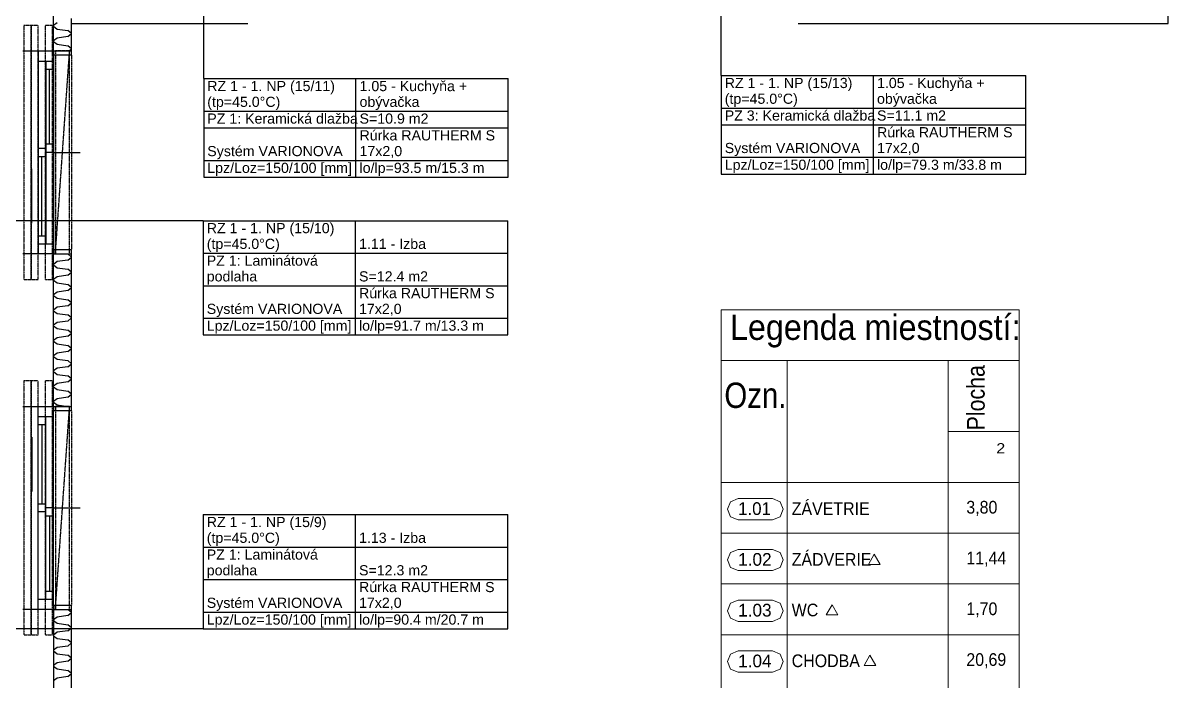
# Model space of a CAD drawing. Header units: millimetres. Extents: x 90740 to 167944, y -39332 to 25855.
# Drawn here: x 106718 to 117998, y 3347 to 9828 of the extents above; entities that cross this region are included whole.
import ezdxf

# ---------------------------------------------------------------- set-up
doc = ezdxf.new("R2010")
doc.units = ezdxf.units.MM
doc.linetypes.add('Carkovana 0.5x', pattern=[0.14, 0.1, -0.04])
doc.linetypes.add('TECKOVANA', pattern=[0.06, 0, -0.06])
doc.layers.add('TABU_KY', color=7, linetype='Continuous')
doc.layers.add('XR$2$_65384', color=7, linetype='Continuous')
for name, color, linetype, lineweight in [('XR$1$STANDARD', 252, 'Continuous', 25), ('XR$2$STANDARD', 7, 'Continuous', 25), ('XR$2$Text 1_50', 7, 'Continuous', 25)]:
    doc.layers.add(name, color=color, linetype=linetype, lineweight=lineweight)
doc.styles.add('ARIAL', font='arial.ttf')
doc.styles.add('ISOCP3', font='arial.ttf')

# ---------------------------------------------------------------- blocks, each defined once
blk = doc.blocks.new('A$C90b3fe5d')
at = {"layer": 'XR$1$STANDARD', "linetype": 'Continuous', "lineweight": -2}
for points in [[(7886.228308393795, 13213.46954711719), (7886.318308397371, 13213.37954711361), (7886.228308393795, 13213.28954711005), (7886.138308390218, 13213.37954711361)], [(7886.228308393795, 13063.46954711719), (7886.318308397371, 13063.37954711363), (7886.228308393795, 13063.28954711005), (7886.138308390218, 13063.37954711363)], [(7886.318308397387, 11013.37963351337), (7886.228308393795, 11013.28963350978), (7886.138308390218, 11013.37963351337)], [(7886.228308393795, 10863.46963351693), (7886.318308397371, 10863.37963351336), (7886.228308393795, 10863.28963350978), (7886.138308390218, 10863.37963351336)], [(7886.228308393795, 10713.46963351693), (7886.318308397371, 10713.37963351336), (7886.228308393795, 10713.28963350978), (7886.138308390218, 10713.37963351336)], [(7886.228308393795, 10563.46963351693), (7886.318308397371, 10563.37963351336), (7886.228308393795, 10563.28963350978), (7886.138308390218, 10563.37963351336)], [(7886.228308393795, 10413.46963351693), (7886.318308397371, 10413.37963351336), (7886.228308393795, 10413.28963350979), (7886.138308390218, 10413.37963351336)], [(7886.228308393795, 10263.46963351693), (7886.318308397371, 10263.37963351337), (7886.228308393795, 10263.28963350978), (7886.138308390218, 10263.37963351337)], [(7886.228308393795, 10113.46963351693), (7886.318308397371, 10113.37963351336), (7886.228308393795, 10113.28963350978), (7886.138308390218, 10113.37963351336)], [(7886.228308393795, 9963.46963351694), (7886.318308397371, 9963.379633513365), (7886.228308393795, 9963.289633509788), (7886.138308390218, 9963.379633513365)], [(7886.228308393795, 9813.46963351694), (7886.318308397371, 9813.379633513365), (7886.228308393795, 9813.289633509788), (7886.138308390218, 9813.379633513365)], [(7886.228308393795, 9663.46963351694), (7886.318308397371, 9663.379633513365), (7886.228308393795, 9663.289633509803), (7886.138308390218, 9663.379633513365)], [(7886.318574739185, 7513.380459410761), (7886.228574735607, 7513.290459407184), (7886.138574732033, 7513.380459410761)], [(7886.228574735607, 7363.470459414336), (7886.318574739185, 7363.380459410761), (7886.228574735607, 7363.290459407184), (7886.138574732033, 7363.380459410761)], [(7886.228574735607, 7213.470459414338), (7886.318574739185, 7213.380459410761), (7886.228574735607, 7213.290459407184), (7886.138574732033, 7213.380459410761)], [(7886.228574735607, 7063.470459414338), (7886.318574739185, 7063.380459410777), (7886.228574735607, 7063.290459407184), (7886.138574732033, 7063.380459410777)], [(7886.228574735607, 6913.47045941435), (7886.318574739185, 6913.380459410761), (7886.228574735607, 6913.290459407184), (7886.138574732033, 6913.380459410761)]]:
    blk.add_hatch(color=256, dxfattribs=at).paths.add_polyline_path(points, flags=16)
for p, q in [((18722.22832166008, 13283.37954711365), (18722.22832166008, 13853.37954711358)), ((7742.228308393678, 13013.3796335134), (7742.228308393678, 13513.37954711365)), ((7922.228574735636, 12973.37963351332), (7922.228574735636, 13333.37954711365)), ((7778.228305230834, 13288.52954673215), (7742.246505172589, 13261.53107645592)), ((7742.246505172589, 13255.22801709742), (7778.228297467736, 13228.22954749508)), ((7778.228308393795, 13228.22954711362), (7886.228308393795, 13213.37954711361)), ((7922.228308393811, 13183.37954842496), (7886.228305246594, 13213.37954711361)), ((7922.228574735636, 13283.37954711365), (9657.228841077307, 13283.37954711365)), ((15077.22910741926, 13283.37954711365), (18722.22832166008, 13283.37954711365)), ((7778.228305230834, 13138.52954673215), (7742.246505172589, 13111.53107645591)), ((7742.246505172589, 13105.22801709742), (7778.228297467736, 13078.22954749509)), ((7886.228308393795, 13153.37954711361), (7778.228308393795, 13138.52954711363)), ((7886.228308393795, 13153.37954711361), (7922.228308393811, 13183.37954842496)), ((7442.228308393676, 13013.3796335134), (7742.228308393678, 13013.3796335134)), ((7592.228308393678, 13013.3796335134), (7592.228308393678, 11013.38045941077)), ((7742.228308393678, 13013.3796335134), (7742.228308393678, 12973.37963351332)), ((7742.228308393678, 13013.3796335134), (7922.228574735636, 13013.3796335134)), ((7742.228308393678, 12973.37963351332), (7742.228308393678, 11053.38045941083)), ((7742.228308393678, 12973.37963351332), (7922.228574735636, 12973.37963351332)), ((7778.228308393795, 13078.22954711362), (7886.228308393795, 13063.37954711363)), ((7922.228308393811, 13033.37954842496), (7886.228305246594, 13063.37954711363)), ((7898.228411548915, 13013.37963351336), (7922.228308393811, 13033.37954842496)), ((7592.228308393678, 12913.3796335134), (7742.228308393678, 12913.3796335134)), ((7667.228308393969, 12913.3796335134), (7667.228308393969, 11113.38045941077)), ((7667.228308393969, 12833.37963351332), (7742.228308393678, 12833.37963351332)), ((7704.728308393678, 12093.38004646212), (7704.728308393678, 12833.37963351332)), ((7742.228308393678, 12093.38004646212), (7667.228308393969, 12093.38004646212)), ((7667.228308393969, 12053.38004646205), (7592.228308393678, 12053.38004646205)), ((7592.228308393678, 11973.38004646212), (7667.228308393969, 11973.38004646212)), ((7629.728308393678, 11193.38045941083), (7629.728308393678, 11973.38004646212)), ((7742.228308393678, 12013.38004646212), (7667.228308393969, 12013.38004646212)), ((7742.228308393678, 12013.38004646212), (8006.76103974838, 12013.38004646212)), ((7530.489773849258, 11317.11458498102), (7530.489773849258, 11850.48346471295)), ((7592.228308393678, 11193.38045941083), (7667.228308393969, 11193.38045941083)), ((7592.228308393678, 11113.38045941077), (7742.228308393678, 11113.38045941077)), ((7742.228574735636, 11013.3796335134), (7442.228308393676, 11013.3796335134)), ((7742.228308393678, 11013.3796335134), (7922.228574735636, 11013.3796335134)), ((7742.228308393678, 9513.379633513396), (7742.228308393678, 11013.3796335134)), ((7742.228574735636, 11053.3796335134), (7742.228574735636, 11013.3796335134)), ((7922.228574735636, 11053.3796335134), (7742.228574735636, 11053.3796335134)), ((7886.228308393795, 10953.37963351336), (7778.228308393795, 10938.52963351336)), ((7922.228308393811, 10983.3796348247), (7886.228305246563, 11013.37963351337)), ((7886.228308393795, 10953.37963351336), (7922.228308393811, 10983.3796348247)), ((7922.228574735636, 9473.379633513321), (7922.228574735636, 11053.3796335134)), ((7778.228305230834, 10938.5296331319), (7742.246505172589, 10911.53116285567)), ((7742.246505172589, 10905.22810349716), (7778.228297467736, 10878.22963389483)), ((7778.228308393795, 10878.22963351337), (7886.228308393795, 10863.37963351334)), ((7922.228308393811, 10833.3796348247), (7886.228305246594, 10863.37963351334)), ((7886.228308393795, 10803.37963351334), (7922.228308393811, 10833.3796348247)), ((7778.228305230834, 10788.5296331319), (7742.246505172589, 10761.53116285566)), ((7742.246505172589, 10755.22810349716), (7778.228297467736, 10728.22963389483)), ((7886.228308393795, 10803.37963351334), (7778.228308393795, 10788.52963351335)), ((7778.228308393795, 10728.22963351337), (7886.228308393795, 10713.37963351336)), ((7778.228305230834, 10638.52963313187), (7742.246505172589, 10611.53116285566)), ((7742.246505172589, 10605.22810349717), (7778.228297467736, 10578.22963389483)), ((7886.228308393795, 10653.37963351337), (7778.228308393795, 10638.52963351334)), ((7922.228308393811, 10683.3796348247), (7886.228305246594, 10713.37963351336)), ((7886.228308393795, 10653.37963351337), (7922.228308393811, 10683.3796348247)), ((7778.228308393795, 10578.22963351338), (7886.228308393795, 10563.37963351336)), ((7886.228308393795, 10503.37963351336), (7778.228308393795, 10488.52963351335)), ((7922.228308393811, 10533.3796348247), (7886.228305246594, 10563.37963351336)), ((7886.228308393795, 10503.37963351336), (7922.228308393811, 10533.3796348247)), ((7778.228305230834, 10488.5296331319), (7742.246505172589, 10461.53116285566)), ((7742.246505172589, 10455.22810349716), (7778.228297467736, 10428.22963389483)), ((7778.228308393795, 10428.22963351337), (7886.228308393795, 10413.37963351336)), ((7922.228308393811, 10383.3796348247), (7886.228305246594, 10413.37963351336)), ((7886.228308393795, 10353.37963351337), (7922.228308393811, 10383.3796348247)), ((7778.228305230834, 10338.5296331319), (7742.246505172589, 10311.53116285566)), ((7742.246505172589, 10305.22810349716), (7778.228297467736, 10278.22963389481)), ((7886.228308393795, 10353.37963351337), (7778.228308393795, 10338.52963351335)), ((7778.228308393795, 10278.22963351335), (7886.228308393795, 10263.37963351337)), ((7778.228305230834, 10188.5296331319), (7742.246505172589, 10161.53116285567)), ((7742.246505172589, 10155.22810349716), (7778.228297467736, 10128.22963389483)), ((7886.228308393795, 10203.37963351336), (7778.228308393795, 10188.52963351334)), ((7922.228308393811, 10233.3796348247), (7886.228305246594, 10263.37963351337)), ((7886.228308393795, 10203.37963351336), (7922.228308393811, 10233.3796348247)), ((7778.228308393795, 10128.22963351337), (7886.228308393795, 10113.37963351334)), ((7886.228308393795, 10053.37963351336), (7778.228308393795, 10038.52963351335)), ((7922.228308393811, 10083.3796348247), (7886.228305246594, 10113.37963351334)), ((7886.228308393795, 10053.37963351336), (7922.228308393811, 10083.3796348247)), ((7778.228305230834, 10038.5296331319), (7742.246505172589, 10011.53116285566)), ((7742.246505172589, 10005.22810349716), (7778.228297467736, 9978.22963389483)), ((7778.228308393795, 9978.22963351337), (7886.228308393795, 9963.379633513365)), ((7922.228308393811, 9933.379634824709), (7886.228305246594, 9963.379633513365)), ((7886.228308393795, 9903.379633513381), (7922.228308393811, 9933.379634824709)), ((7778.228305230834, 9888.529633131895), (7742.246505172589, 9861.531162855665)), ((7742.246505172589, 9855.228103497178), (7778.228297467736, 9828.229633894847)), ((7886.228308393795, 9903.379633513381), (7778.228308393795, 9888.529633513355)), ((7778.228308393795, 9828.229633513383), (7886.228308393795, 9813.379633513365)), ((7778.228305230834, 9738.529633131895), (7742.246505172589, 9711.531162855665)), ((7742.246505172589, 9705.228103497164), (7778.228297467736, 9678.22963389483)), ((7886.228308393795, 9753.379633513361), (7778.228308393795, 9738.529633513359)), ((7922.228308393811, 9783.379634824709), (7886.228305246594, 9813.379633513365)), ((7886.228308393795, 9753.379633513361), (7922.228308393811, 9783.379634824709)), ((7778.228305230834, 9588.529633131908), (7742.246505172589, 9561.531162855665)), ((7778.228308393795, 9678.229633513369), (7886.228308393795, 9663.379633513381)), ((7886.228308393795, 9603.379633513348), (7778.228308393795, 9588.529633513359)), ((7922.228308393811, 9633.379634824709), (7886.228305246594, 9663.379633513381)), ((7886.228308393795, 9603.379633513348), (7922.228308393811, 9633.379634824709)), ((7442.228308393676, 9513.379633513396), (7742.228308393678, 9513.379633513396)), ((7592.228308393678, 7513.380459410764), (7592.228308393678, 9513.379633513396)), ((7742.228308393678, 9513.379633513396), (7742.228308393678, 9473.379633513321)), ((7742.228308393678, 9513.379633513396), (7922.228574735636, 9513.379633513396)), ((7742.246505172589, 9555.228103497164), (7778.228297467736, 9528.22963389483)), ((7778.228308393795, 9528.229633513369), (7886.228308393853, 9513.379633513377)), ((7592.228308393678, 9413.379633513396), (7742.228308393678, 9413.379633513396)), ((7667.228308393969, 7613.380459410764), (7667.228308393969, 9413.379633513396)), ((7742.228308393678, 9473.379633513321), (7922.228574735636, 9473.379633513321)), ((7742.228308393678, 7553.380459410838), (7742.228308393678, 9473.379633513468)), ((7592.228308393678, 9333.379633513468), (7667.228308393969, 9333.379633513468)), ((7629.728308393678, 9333.379633513468), (7629.728308393678, 8553.380046462044)), ((7530.489773849258, 9209.645507943134), (7530.489773849258, 8676.276628211199)), ((7592.228308393678, 8553.380046462044), (7667.228308393969, 8553.380046462044)), ((7667.228308393969, 8473.380046462116), (7592.228308393678, 8473.380046462116)), ((7742.228308393678, 8513.380046462116), (7667.228308393969, 8513.380046462116)), ((7742.228308393678, 8513.380026732631), (8006.76103974838, 8513.380026732631)), ((7742.228308393678, 8433.380046462045), (7667.228308393969, 8433.380046462045)), ((7704.728308393678, 8433.380046462045), (7704.728308393678, 7693.380459410838)), ((7667.228308393969, 7693.380459410838), (7742.228308393678, 7693.380459410838)), ((7592.228308393678, 7613.380459410764), (7742.228308393678, 7613.380459410764)), ((7742.228574735636, 7513.380459410764), (7442.228308393676, 7513.380459410764)), ((7742.228574735636, 7553.380459410838), (7742.228574735636, 7513.380459410764)), ((7922.228574735636, 7553.380459410838), (7742.228574735636, 7553.380459410838)), ((7742.228574735636, 7513.380459410764), (7742.228574735636, 6013.379613783981)), ((7742.228574735636, 7513.380459410764), (7922.228574735636, 7513.380459410764)), ((7886.228574735636, 7453.38045941076), (7778.228574735605, 7438.530459410755)), ((7922.228574735605, 7483.380460722105), (7886.228571588421, 7513.380459410761)), ((7886.228574735636, 7453.38045941076), (7922.228574735605, 7483.380460722105)), ((7922.228574735636, 5973.379613783982), (7922.228574735636, 7553.380459410838)), ((7778.228571572647, 7438.530459029305), (7742.246771514387, 7411.531988753046)), ((7742.246771514387, 7405.228929394547), (7778.228563809565, 7378.230459792245)), ((7778.228574735605, 7378.230459410766), (7886.228574735636, 7363.380459410761)), ((7922.228574735605, 7333.380460722121), (7886.228571588408, 7363.380459410761)), ((7886.228574735636, 7303.38045941076), (7922.228574735605, 7333.380460722121)), ((7778.228571572647, 7288.530459029292), (7742.246771514387, 7261.53198875306)), ((7742.246771514387, 7255.228929394561), (7778.228563809565, 7228.23045979223)), ((7886.228574735636, 7303.38045941076), (7778.228574735605, 7288.530459410755)), ((7778.228574735605, 7228.230459410765), (7886.228574735636, 7213.380459410761)), ((7778.228571572647, 7138.530459029291), (7742.246771514387, 7111.53198875306)), ((7886.228574735636, 7153.38045941076), (7778.228574735605, 7138.530459410769)), ((7922.228574735605, 7183.380460722105), (7886.228571588408, 7213.380459410761)), ((7886.228574735636, 7153.38045941076), (7922.228574735605, 7183.380460722105)), ((7742.246771514387, 7105.228929394562), (7778.228563809565, 7078.23045979223)), ((7778.228574735605, 7078.230459410766), (7886.228574735636, 7063.380459410777)), ((7886.228574735636, 7003.38045941076), (7778.228574735605, 6988.530459410755)), ((7922.228574735605, 7033.380460722105), (7886.228571588408, 7063.380459410777)), ((7886.228574735636, 7003.38045941076), (7922.228574735605, 7033.380460722105)), ((7778.228571572647, 6988.530459029291), (7742.246771514387, 6961.531988753076)), ((7742.246771514387, 6955.228929394577), (7778.228563809565, 6928.23045979223)), ((7778.228574735605, 6928.230459410782), (7886.228574735636, 6913.380459410761)), ((7922.228574735605, 6883.380460722093), (7886.228571588408, 6913.380459410761)), ((7886.228574735636, 6853.380459410761), (7922.228574735605, 6883.380460722093)), ((7778.228571572647, 6838.530459029291), (7742.246771514387, 6811.53198875306)), ((7886.228574735636, 6853.380459410761), (7778.228574735605, 6838.530459410753))]:
    blk.add_line(p, q, dxfattribs=at)
at = {"layer": 'XR$1$STANDARD', "linetype": 'TECKOVANA', "lineweight": -2}
for p, q in [((7452.228308393678, 13263.3796335134), (7452.228308393678, 10763.3796335134)), ((7522.228308393969, 13263.3796335134), (7452.228308393678, 13263.3796335134)), ((7452.228308393678, 13263.3796335134), (7452.228308393678, 13263.3796335134)), ((7522.228308393969, 10763.3796335134), (7522.228308393969, 13263.3796335134)), ((7522.228308393969, 13263.3796335134), (7522.228308393969, 10763.3796335134)), ((7592.228308393678, 13263.3796335134), (7522.228308393969, 13263.3796335134)), ((7522.228308393969, 13263.3796335134), (7522.228308393969, 13263.3796335134)), ((7592.228308393678, 10763.3796335134), (7592.228308393678, 13263.3796335134)), ((7662.228308393678, 13263.3796335134), (7662.228308393678, 10763.3796335134)), ((7732.228308393678, 13263.3796335134), (7662.228308393678, 13263.3796335134)), ((7662.228308393678, 13263.3796335134), (7662.228308393678, 13263.3796335134)), ((7732.228308393678, 10763.3796335134), (7732.228308393678, 13263.3796335134)), ((7922.228574735636, 12973.37963351332), (7922.228574735636, 11053.38045941083)), ((7452.228308393678, 10763.3796335134), (7522.228308393969, 10763.3796335134)), ((7522.228308393969, 10763.3796335134), (7592.228308393678, 10763.3796335134)), ((7662.228308393678, 10763.3796335134), (7732.228308393678, 10763.3796335134)), ((7452.228574735638, 9763.380459410764), (7452.228574735638, 7263.380459410764)), ((7522.228574735638, 9763.380459410764), (7452.228574735638, 9763.380459410764)), ((7452.228574735638, 9763.380459410764), (7452.228574735638, 9763.380459410764)), ((7522.228574735638, 7263.380459410764), (7522.228574735638, 9763.380459410764)), ((7522.228574735638, 9763.380459410764), (7522.228574735638, 7263.380459410764)), ((7592.228574735345, 9763.380459410764), (7522.228574735638, 9763.380459410764)), ((7522.228574735638, 9763.380459410764), (7522.228574735638, 9763.380459410764)), ((7592.228574735345, 7263.380459410764), (7592.228574735345, 9763.380459410764)), ((7662.228574735636, 9763.380459410764), (7662.228574735636, 7263.380459410764)), ((7732.228574735636, 9763.380459410764), (7662.228574735636, 9763.380459410764)), ((7662.228574735636, 9763.380459410764), (7662.228574735636, 9763.380459410764)), ((7732.228574735636, 7263.380459410764), (7732.228574735636, 9763.380459410764)), ((7922.228574735636, 9473.379633513321), (7922.228574735636, 7553.380459410838)), ((7452.228574735638, 7263.380459410764), (7522.228574735638, 7263.380459410764)), ((7522.228574735638, 7263.380459410764), (7592.228574735345, 7263.380459410764)), ((7662.228574735636, 7263.380459410764), (7732.228574735636, 7263.380459410764))]:
    blk.add_line(p, q, dxfattribs=at)
at = {"layer": 'XR$1$STANDARD', "linetype": 'Carkovana 0.5x', "lineweight": -2}
for p, q in [((7902.228574735636, 13013.3796335134), (7762.228308393678, 13013.3796335134)), ((7762.228308393678, 13013.3796335134), (7762.228308393678, 11013.3796335134)), ((7762.228308393678, 11013.3796335134), (7902.228574735636, 13013.3796335134)), ((7902.228574735636, 11013.3796335134), (7902.228574735636, 13013.3796335134)), ((7902.228574735636, 13013.3796335134), (7902.228574735636, 13013.3796335134)), ((7762.228308393678, 11013.3796335134), (7902.228574735636, 11013.3796335134)), ((7902.228574735636, 9513.379633513396), (7762.228574735635, 9513.379633513396)), ((7762.228574735635, 9513.379633513396), (7762.228574735635, 7513.380459410764)), ((7762.228574735635, 7513.380459410764), (7902.228574735636, 9513.379633513396)), ((7902.228574735636, 7513.380459410764), (7902.228574735636, 9513.379633513396)), ((7902.228574735636, 9513.379633513396), (7902.228574735636, 9513.379633513396)), ((7762.228574735635, 7513.380459410764), (7902.228574735636, 7513.380459410764))]:
    blk.add_line(p, q, dxfattribs=at)

msp = doc.modelspace()

# ---------------------------------------------------------------- linework, layer by layer
at = {"layer": 'TABU_KY', "color": 5}
for p, q in [((108498.7596774129, 9278.673333669558), (108498.7596774129, 11757.26789466956)), ((113595.7977634129, 9309.133294669558), (113595.7977634129, 11750.54371966956)), ((108498.7596774129, 9278.673333669558), (111498.7596774129, 9278.673333669558)), ((109998.7596774129, 8958.673333669558), (109998.7596774129, 9278.673333669558)), ((113595.7977634129, 9309.133294669558), (116595.7977634129, 9309.133294669558)), ((115095.7977634129, 8989.133294669558), (115095.7977634129, 9309.133294669558)), ((108498.7596774129, 8958.673333669558), (111498.7596774129, 8958.673333669558)), ((109998.7596774129, 8793.673333669558), (109998.7596774129, 8958.673333669558)), ((113595.7977634129, 8989.133294669558), (116595.7977634129, 8989.133294669558)), ((115095.7977634129, 8824.133294669558), (115095.7977634129, 8989.133294669558)), ((113595.7977634129, 8824.133294669558), (116595.7977634129, 8824.133294669558)), ((115095.7977634129, 8504.133294669558), (115095.7977634129, 8824.133294669558)), ((108498.7596774129, 8793.673333669558), (111498.7596774129, 8793.673333669558)), ((109998.7596774129, 8473.673333669558), (109998.7596774129, 8793.673333669558)), ((108498.7596774129, 8473.673333669558), (111498.7596774129, 8473.673333669558)), ((109998.7596774129, 8308.673333669558), (109998.7596774129, 8473.673333669558)), ((113595.7977634129, 8504.133294669558), (116595.7977634129, 8504.133294669558)), ((115095.7977634129, 8339.133294669558), (115095.7977634129, 8504.133294669558)), ((108493.6835054129, 7880.193841669559), (105554.2556604129, 7880.193841669559)), ((108493.6835054129, 7880.193841669559), (111493.6835054129, 7880.193841669559)), ((109993.6835054129, 7560.193841669559), (109993.6835054129, 7880.193841669559)), ((108493.6835054129, 7560.193841669559), (111493.6835054129, 7560.193841669559)), ((109993.6835054129, 7240.193841669559), (109993.6835054129, 7560.193841669559)), ((108493.6835054129, 7240.193841669559), (111493.6835054129, 7240.193841669559)), ((109993.6835054129, 6920.193841669559), (109993.6835054129, 7240.193841669559)), ((108493.6835054129, 6920.193841669559), (111493.6835054129, 6920.193841669559)), ((109993.6835054129, 6755.193841669559), (109993.6835054129, 6920.193841669559)), ((108493.6835054129, 4986.456536669557), (111493.6835054129, 4986.456536669557)), ((109993.6835054129, 4666.456536669557), (109993.6835054129, 4986.456536669557)), ((108493.6835054129, 4666.456536669557), (111493.6835054129, 4666.456536669557)), ((109993.6835054129, 4346.456536669557), (109993.6835054129, 4666.456536669557)), ((108493.6835054129, 4346.456536669557), (111493.6835054129, 4346.456536669557)), ((109993.6835054129, 4026.456536669556), (109993.6835054129, 4346.456536669557)), ((108493.6835054129, 4026.456536669556), (111493.6835054129, 4026.456536669556)), ((109993.6835054129, 3861.456536669556), (109993.6835054129, 4026.456536669556)), ((108493.6835054129, 3861.456536669556), (105564.4091234129, 3861.456536669556))]:
    msp.add_line(p, q, dxfattribs=at)
for points in [[(108498.7596774129, 9278.673333669558), (108498.7596774129, 8308.673333669558), (111498.7596774129, 8308.673333669558), (111498.7596774129, 9278.673333669558)], [(113595.7977634129, 9309.133294669558), (113595.7977634129, 8339.133294669558), (116595.7977634129, 8339.133294669558), (116595.7977634129, 9309.133294669558)], [(108493.6835054129, 7880.193841669559), (108493.6835054129, 6755.193841669559), (111493.6835054129, 6755.193841669559), (111493.6835054129, 7880.193841669559)], [(108493.6835054129, 4986.456536669557), (108493.6835054129, 3861.456536669556), (111493.6835054129, 3861.456536669556), (111493.6835054129, 4986.456536669557)]]:
    msp.add_lwpolyline(points, dxfattribs=at)
at = {"layer": 'XR$2$_65384', "color": 7, "linetype": 'Continuous', "lineweight": 18}
for p, q in [((113689.2495408319, 5113.278658176419), (113658.7398304418, 5039.621705795285)), ((113762.9064931348, 5143.788368488309), (113689.2495408319, 5113.278658176419)), ((114102.7768864111, 5143.788368488309), (113762.9064931348, 5143.788368488309)), ((114176.433838714, 5113.278658176419), (114102.7768864111, 5143.788368488309)), ((114206.9435491041, 5039.621705795285), (114176.433838714, 5113.278658176419)), ((113658.7398304418, 5039.621705795285), (113689.2495408319, 4965.96475365257)), ((113689.2495408319, 4965.96475365257), (113762.9064931348, 4935.455043221471)), ((114102.7768864111, 4935.455043221471), (114176.433838714, 4965.96475365257)), ((114176.433838714, 4965.96475365257), (114206.9435491041, 5039.621705795285)), ((113762.9064931348, 4935.455043221471), (114102.7768864111, 4935.455043221471)), ((113762.9064931348, 4643.788368488309), (113689.2495408319, 4613.278658176419)), ((114102.7768864111, 4643.788368488309), (113762.9064931348, 4643.788368488309)), ((114176.433838714, 4613.278658176419), (114102.7768864111, 4643.788368488309)), ((113689.2495408319, 4613.278658176419), (113658.7398304418, 4539.621705795285)), ((113658.7398304418, 4539.621705795285), (113689.2495408319, 4465.96475365257)), ((114206.9435491041, 4539.621705795285), (114176.433838714, 4613.278658176419)), ((114176.433838714, 4465.96475365257), (114206.9435491041, 4539.621705795285)), ((113689.2495408319, 4465.96475365257), (113762.9064931348, 4435.455043221471)), ((113762.9064931348, 4435.455043221471), (114102.7768864111, 4435.455043221471)), ((114102.7768864111, 4435.455043221471), (114176.433838714, 4465.96475365257)), ((113689.2495408319, 4113.278658176419), (113658.7398304418, 4039.621705795285)), ((113762.9064931348, 4143.788368488309), (113689.2495408319, 4113.278658176419)), ((114102.7768864111, 4143.788368488309), (113762.9064931348, 4143.788368488309)), ((114176.433838714, 4113.278658176419), (114102.7768864111, 4143.788368488309)), ((114206.9435491041, 4039.621705795285), (114176.433838714, 4113.278658176419)), ((113658.7398304418, 4039.621705795285), (113689.2495408319, 3965.964753652569)), ((113689.2495408319, 3965.964753652569), (113762.9064931348, 3935.455043221471)), ((114102.7768864111, 3935.455043221471), (114176.433838714, 3965.964753652569)), ((114176.433838714, 3965.964753652569), (114206.9435491041, 4039.621705795285)), ((113762.9064931348, 3935.455043221471), (114102.7768864111, 3935.455043221471)), ((113689.2495408319, 3613.278658176419), (113658.7398304418, 3539.621705795285)), ((113762.9064931348, 3643.788368488309), (113689.2495408319, 3613.278658176419)), ((114102.7768864111, 3643.788368488309), (113762.9064931348, 3643.788368488309)), ((114176.433838714, 3613.278658176419), (114102.7768864111, 3643.788368488309)), ((114206.9435491041, 3539.621705795285), (114176.433838714, 3613.278658176419)), ((113658.7398304418, 3539.621705795285), (113689.2495408319, 3465.964753652569)), ((114176.433838714, 3465.964753652569), (114206.9435491041, 3539.621705795285)), ((113689.2495408319, 3465.964753652569), (113762.9064931348, 3435.455043221471)), ((113762.9064931348, 3435.455043221471), (114102.7768864111, 3435.455043221471)), ((114102.7768864111, 3435.455043221471), (114176.433838714, 3465.964753652569))]:
    msp.add_line(p, q, dxfattribs=at)
at = {"layer": 'XR$2$STANDARD', "color": 7, "linetype": 'Continuous', "lineweight": 18}
for p, q in [((113595.7977634129, 5304.133294550349), (113595.7977634129, 7004.133294669558)), ((116530.7977634129, 5304.133294550349), (116530.7977634129, 7004.133294669558)), ((113595.7977634129, 6504.133294669558), (116530.7977634128, 6504.133294669442)), ((114245.7977634129, 5304.133294550349), (114245.7977634129, 6504.133294669558)), ((115830.7977633831, 5304.133294550349), (115830.7977633831, 6504.133294669558)), ((115830.7977633831, 5804.133294550349), (116530.7977634129, 5804.133294550349)), ((113595.7977634129, 5304.133294550349), (116530.7977634128, 5304.133294550349)), ((113595.7977634129, -3695.866705449651), (113595.7977634129, 5304.133294550349)), ((114245.7977634129, -3695.866705449651), (114245.7977634129, 5304.133294550349)), ((115830.7977633831, -3695.866705449651), (115830.7977633831, 5304.133294550349)), ((116530.7977634129, -3695.866705449651), (116530.7977634129, 5304.133294550349)), ((115103.4697125908, 4595.694350091388), (115045.5632712897, 4495.397451607158)), ((115161.3761539218, 4495.397451607158), (115103.4697125908, 4595.694350091388)), ((115045.5632712897, 4495.397451607158), (115161.3761539218, 4495.397451607158)), ((114687.945581412, 4098.643332449366), (114630.0391401109, 3998.346434084345)), ((114745.8520227131, 3998.346434084345), (114687.945581412, 4098.643332449366)), ((114630.0391401109, 3998.346434084345), (114745.8520227131, 3998.346434084345)), ((115061.3913195786, 3601.592314688136), (115003.4848782476, 3501.295416323115)), ((115003.4848782476, 3501.295416323115), (115119.2977608797, 3501.295416323115)), ((115119.2977608797, 3501.295416323115), (115061.3913195786, 3601.592314688136))]:
    msp.add_line(p, q, dxfattribs=at)
at = {"layer": 'XR$2$Text 1_50', "color": 7, "linetype": 'Continuous', "lineweight": 18}
for p, q in [((113595.7977634129, 7004.133294669558), (116530.7977634128, 7004.133294669558)), ((113595.7977634129, 4804.133294550349), (116530.7977634129, 4804.133294550349)), ((113595.7977634129, 4304.133294550349), (116530.7977634129, 4304.133294550349)), ((113595.7977634129, 3804.133294550349), (116530.7977634129, 3804.133294550349))]:
    msp.add_line(p, q, dxfattribs=at)

# ---------------------------------------------------------------- block references
at = {"linetype": 'Continuous'}
msp.add_blockref('A$C90b3fe5d', (99275.66711101918, -3460.998891057582), dxfattribs=at)

# ---------------------------------------------------------------- texts
at = {"layer": 'TABU_KY', "color": 160, "style": 'ARIAL'}
for s, p in [('RZ 1 - 1. NP (15/11) ', (108533.7596774129, 9155.673333669558)), ('1.05 - Kuchyňa +', (110033.7596774129, 9155.673333669558)), ('RZ 1 - 1. NP (15/13) ', (113630.7977634129, 9186.133294669558)), ('1.05 - Kuchyňa +', (115130.7977634129, 9186.133294669558)), ('obývačka', (115130.7977634129, 9031.133294669558)), ('(tp=45.0°C)', (108533.7596774129, 9000.673333669558)), ('obývačka', (110033.7596774129, 9000.673333669558)), ('(tp=45.0°C)', (113630.7977634129, 9031.133294669558)), ('PZ 1: Keramická dlažba', (108533.7596774129, 8835.673333669558)), ('S=10.9 m2', (110033.7596774129, 8835.673333669558)), ('PZ 3: Keramická dlažba', (113630.7977634129, 8866.133294669558)), ('S=11.1 m2', (115130.7977634129, 8866.133294669558)), ('Rúrka RAUTHERM S', (115130.7977634129, 8701.133294669558)), ('Rúrka RAUTHERM S', (110033.7596774129, 8670.673333669558)), ('Systém VARIONOVA', (108533.7596774129, 8515.673333669558)), ('17x2,0', (110033.7596774129, 8515.673333669558)), ('Systém VARIONOVA', (113630.7977634129, 8546.133294669558)), ('17x2,0', (115130.7977634129, 8546.133294669558)), ('Lpz/Loz=150/100 [mm]', (113630.7977634129, 8381.133294669558)), ('lo/lp=79.3 m/33.8 m', (115130.7977634129, 8381.133294669558)), ('Lpz/Loz=150/100 [mm]', (108533.7596774129, 8350.673333669558)), ('lo/lp=93.5 m/15.3 m', (110033.7596774129, 8350.673333669558)), ('RZ 1 - 1. NP (15/10) ', (108528.6835054129, 7757.193841669559)), ('(tp=45.0°C)', (108528.6835054129, 7602.193841669559)), ('1.11 - Izba', (110028.6835054129, 7602.193841669559)), ('PZ 1: Laminátová', (108528.6835054129, 7437.193841669559)), ('podlaha', (108528.6835054129, 7282.193841669559)), ('S=12.4 m2', (110028.6835054129, 7282.193841669559)), ('Rúrka RAUTHERM S', (110028.6835054129, 7117.193841669559)), ('Systém VARIONOVA', (108528.6835054129, 6962.193841669559)), ('17x2,0', (110028.6835054129, 6962.193841669559)), ('Lpz/Loz=150/100 [mm]', (108528.6835054129, 6797.193841669559)), ('lo/lp=91.7 m/13.3 m', (110028.6835054129, 6797.193841669559)), ('RZ 1 - 1. NP (15/9) ', (108528.6835054129, 4863.456536669557)), ('(tp=45.0°C)', (108528.6835054129, 4708.456536669557)), ('1.13 - Izba', (110028.6835054129, 4708.456536669557)), ('PZ 1: Laminátová', (108528.6835054129, 4543.456536669557)), ('podlaha', (108528.6835054129, 4388.456536669557)), ('S=12.3 m2', (110028.6835054129, 4388.456536669557)), ('Rúrka RAUTHERM S', (110028.6835054129, 4223.456536669557)), ('Systém VARIONOVA', (108528.6835054129, 4068.456536669556)), ('17x2,0', (110028.6835054129, 4068.456536669556)), ('Lpz/Loz=150/100 [mm]', (108528.6835054129, 3903.456536669556)), ('lo/lp=90.4 m/20.7 m', (110028.6835054129, 3903.456536669556))]:
    msp.add_text(s, height=100, dxfattribs=at).set_placement(p)
at = {"layer": 'XR$2$_65384', "color": 7, "linetype": 'Continuous', "lineweight": 18, "char_height": 125, "attachment_point": 7, "style": 'ARIAL'}
for s, insert, width in [('\\W0.95;1.01', (113762.9064931348, 4981.288374448774), 400.8809936453145), ('\\W0.97;1.02', (113762.9064931348, 4481.288374448774), 402.5047483381045), ('\\W0.97;1.03', (113762.9064931348, 3981.288374448773), 402.5047483381045), ('\\W0.97;1.04', (113762.9064931348, 3481.288374448773), 402.5047483381045)]:
    msp.add_mtext(s, dxfattribs=dict(at, insert=insert, width=width))
at = {"layer": 'XR$2$STANDARD', "color": 7, "linetype": 'Continuous', "lineweight": 18, "attachment_point": 7}
for s, insert, char_height, width, style in [('{\\W0.91;Legenda\\~miestností:}', (113682.5635175761, 6630.865896312167), 250, 718.2929744628135, 'ARIAL'), ('\\W0.83;Ozn.', (113626.963603532, 6033.090059486796), 250, 718.2929744628135, 'ARIAL'), ('\\W1.13;2', (116305.942113882, 5590.010672298838), 100, 146.1128168081226, 'ARIAL'), ('{\\fArial|i0|b0;\\H0.175000;\\W1.142857;\\C7;m}\\P', (116050.8210111615, 5460.386663881709), 175.0000000000001, 332.3712507074096, 'ARIAL'), ('{\\fArial|i0|b0;\\H0.175000;\\W1.142857;\\C7;m}\\P', (116773.2596175727, 5454.829443780352), 175.0000000000001, 332.3712507074096, 'ARIAL'), ('\\W0.90;ZÁVETRIE', (114290.2685827073, 4982.933243481089), 125, 668.2291666666715, 'ISOCP3'), ('\\W0.90;3,80', (116010.511449283, 4973.642293778827), 125, 340.1041666666715, 'ISOCP3'), ('\\W0.90;ZÁDVERIE', (114290.2685827073, 4482.933243481089), 125, 678.645833333343, 'ISOCP3'), ('\\W0.90;11,44', (116010.511449283, 4473.642293778827), 125, 360.9375, 'ISOCP3'), ('\\W0.90;WC', (114290.2685827073, 3982.933243481089), 125, 282.8125, 'ISOCP3'), ('\\W0.90;1,70', (116010.511449283, 3973.642293778826), 125, 316.6666666666715, 'ISOCP3'), ('\\W0.90;CHODBA', (114290.2685827073, 3482.933243481089), 125, 650, 'ISOCP3'), ('\\W0.90;20,69', (116010.511449283, 3473.642293778826), 125, 452.0833333333285, 'ISOCP3')]:
    msp.add_mtext(s, dxfattribs=dict(at, insert=insert, char_height=char_height, width=width, style=style))
at = {"layer": 'XR$2$STANDARD', "color": 7, "linetype": 'Continuous', "lineweight": 18, "insert": (116193.7016380486, 5815.545422045161), "char_height": 175.0000000000001, "width": 720.3152732367901, "attachment_point": 7, "rotation": 90, "style": 'ARIAL'}
msp.add_mtext('\\W0.86;Plocha', dxfattribs=at)
at = {"layer": 'XR$2$STANDARD', "color": 7, "linetype": 'Continuous', "lineweight": 18, "insert": (114361.465739375, 6289.489027468135), "char_height": 250, "width": 1534.099408209519, "attachment_point": 1, "line_spacing_factor": 1.204819277108434, "style": 'ARIAL'}
msp.add_mtext('{\\fArial|i0|b0;\\H0.250000;\\W0.900000;\\C7;Názov}\\P{\\fArial|i0|b0;\\H0.250000;\\W0.900000;\\C7;miestnosti}\\P', dxfattribs=at)

doc.saveas('drawing.dxf')
